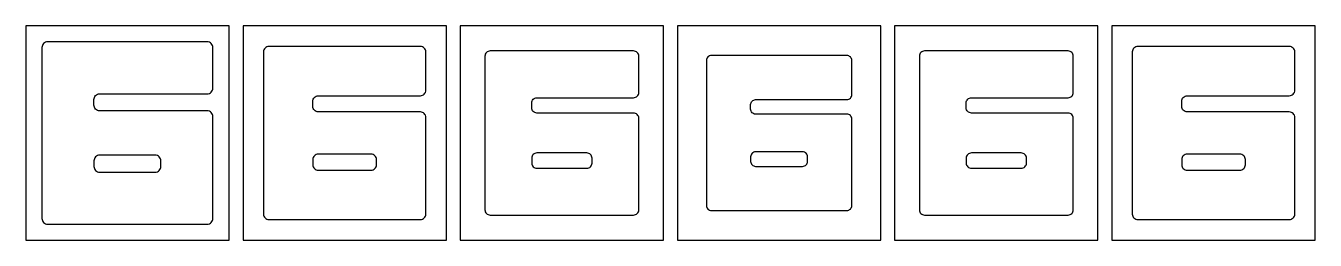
# Model space of a CAD drawing. Header units: millimetres. Extents: x 2153 to 8633, y -4634 to -3554.
import ezdxf

# ---------------------------------------------------------------- set-up
doc = ezdxf.new("R2010")
doc.units = ezdxf.units.MM
doc.layers.add('5', color=1, linetype='Continuous')

msp = doc.modelspace()

# ---------------------------------------------------------------- linework, layer by layer
for points in [[(3065, -3635.3), (2263.8, -3635.3, 0.414214), (2234.7, -3664.4), (2234.7, -4523.7, 0.414214), (2263.8, -4552.9), (3065, -4552.9, 0.414214), (3094.2, -4523.7), (3094.2, -4011.5, 0.414214), (3065, -3982.3), (2525.2, -3982.3, -0.414214), (2496.1, -3953.2), (2496.1, -3925.8, -0.414214), (2525.2, -3896.6), (3065, -3896.6, 0.414214), (3094.2, -3867.5), (3094.2, -3664.4, 0.414214)], [(4136.6, -3658.2), (3375.5, -3658.2, 0.414214), (3347.8, -3685.9), (3347.8, -4502.2, 0.414214), (3375.5, -4529.9), (4136.6, -4529.9, 0.414214), (4164.3, -4502.2), (4164.3, -4015.6, 0.414214), (4136.6, -3987.9), (3623.8, -3987.9, -0.414214), (3596.1, -3960.3), (3596.1, -3934.2, -0.414214), (3623.8, -3906.5), (4136.6, -3906.5, 0.414214), (4164.3, -3878.8), (4164.3, -3685.9, 0.414214)], [(5208.2, -3681.1), (4487.1, -3681.1, 0.414214), (4460.9, -3707.3), (4460.9, -4480.8, 0.414214), (4487.1, -4507), (5208.2, -4507, 0.414214), (5234.5, -4480.8), (5234.5, -4019.7, 0.414214), (5208.2, -3993.5), (4722.4, -3993.5, -0.414214), (4696.2, -3967.3), (4696.2, -3942.6, -0.414214), (4722.4, -3916.4), (5208.2, -3916.4, 0.414214), (5234.5, -3890.2), (5234.5, -3707.3, 0.414214)], [(7391.5, -3681.1), (6670.4, -3681.1, 0.414214), (6644.2, -3707.3), (6644.2, -4480.8, 0.414214), (6670.4, -4507), (7391.5, -4507, 0.414214), (7417.7, -4480.8), (7417.7, -4019.7, 0.414214), (7391.5, -3993.5), (6905.6, -3993.5, -0.414214), (6879.4, -3967.3), (6879.4, -3942.6, -0.414214), (6905.6, -3916.4), (7391.5, -3916.4, 0.414214), (7417.7, -3890.2), (7417.7, -3707.3, 0.414214)], [(8503.1, -3658.2), (7742, -3658.2, 0.414214), (7714.3, -3685.9), (7714.3, -4502.2, 0.414214), (7742, -4529.9), (8503.1, -4529.9, 0.414214), (8530.8, -4502.2), (8530.8, -4015.6, 0.414214), (8503.1, -3987.9), (7990.3, -3987.9, -0.414214), (7962.6, -3960.3), (7962.6, -3934.2, -0.414214), (7990.3, -3906.5), (8503.1, -3906.5, 0.414214), (8530.8, -3878.8), (8530.8, -3685.9, 0.414214)], [(6279.8, -3704.1), (5598.8, -3704.1, 0.414214), (5574, -3728.8), (5574, -4459.3, 0.414214), (5598.8, -4484), (6279.8, -4484, 0.414214), (6304.6, -4459.3), (6304.6, -4023.9, 0.414214), (6279.8, -3999.1), (5821, -3999.1, -0.414214), (5796.2, -3974.3), (5796.2, -3951, -0.414214), (5821, -3926.2), (6279.8, -3926.2, 0.414214), (6304.6, -3901.5), (6304.6, -3728.8, 0.414214)], [(2525.2, -4291.5), (2803.7, -4291.5, 0.414214), (2832.8, -4262.3), (2832.8, -4234.9, 0.414214), (2803.7, -4205.8), (2525.2, -4205.8, 0.414214), (2496.1, -4234.9), (2496.1, -4262.3, 0.414214)], [(3623.8, -4281.6), (3888.3, -4281.6, 0.414214), (3916, -4253.9), (3916, -4227.9, 0.414214), (3888.3, -4200.2), (3623.8, -4200.2, 0.414214), (3596.1, -4227.9), (3596.1, -4253.9, 0.414214)], [(4722.4, -4271.7), (4973, -4271.7, 0.414214), (4999.2, -4245.5), (4999.2, -4220.8, 0.414214), (4973, -4194.6), (4722.4, -4194.6, 0.414214), (4696.2, -4220.8), (4696.2, -4245.5, 0.414214)], [(5821, -4261.9), (6057.7, -4261.9, 0.414214), (6082.4, -4237.1), (6082.4, -4213.8, 0.414214), (6057.7, -4189), (5821, -4189, 0.414214), (5796.2, -4213.8), (5796.2, -4237.1, 0.414214)], [(6905.6, -4271.7), (7156.2, -4271.7, 0.414214), (7182.5, -4245.5), (7182.5, -4220.8, 0.414214), (7156.2, -4194.6), (6905.6, -4194.6, 0.414214), (6879.4, -4220.8), (6879.4, -4245.5, 0.414214)], [(7990.3, -4281.6), (8254.8, -4281.6, 0.414214), (8282.5, -4253.9), (8282.5, -4227.9, 0.414214), (8254.8, -4200.2), (7990.3, -4200.2, 0.414214), (7962.6, -4227.9), (7962.6, -4253.9, 0.414214)]]:
    msp.add_lwpolyline(points, format="xyb", close=True)
at = {"layer": '5'}
for points in [[(3175.4, -3554.1), (2153.5, -3554.1), (2153.5, -4634.1), (3175.4, -4634.1)], [(4267, -3554.1), (3245.1, -3554.1), (3245.1, -4634.1), (4267, -4634.1)], [(5358.6, -3554.1), (4336.8, -3554.1), (4336.8, -4634.1), (5358.6, -4634.1)], [(6450.2, -3554.1), (5428.4, -3554.1), (5428.4, -4634.1), (6450.2, -4634.1)], [(7541.9, -3554.1), (6520, -3554.1), (6520, -4634.1), (7541.9, -4634.1)], [(8633.5, -3554.1), (7611.6, -3554.1), (7611.6, -4634.1), (8633.5, -4634.1)]]:
    msp.add_lwpolyline(points, close=True, dxfattribs=at)

doc.saveas('drawing.dxf')
